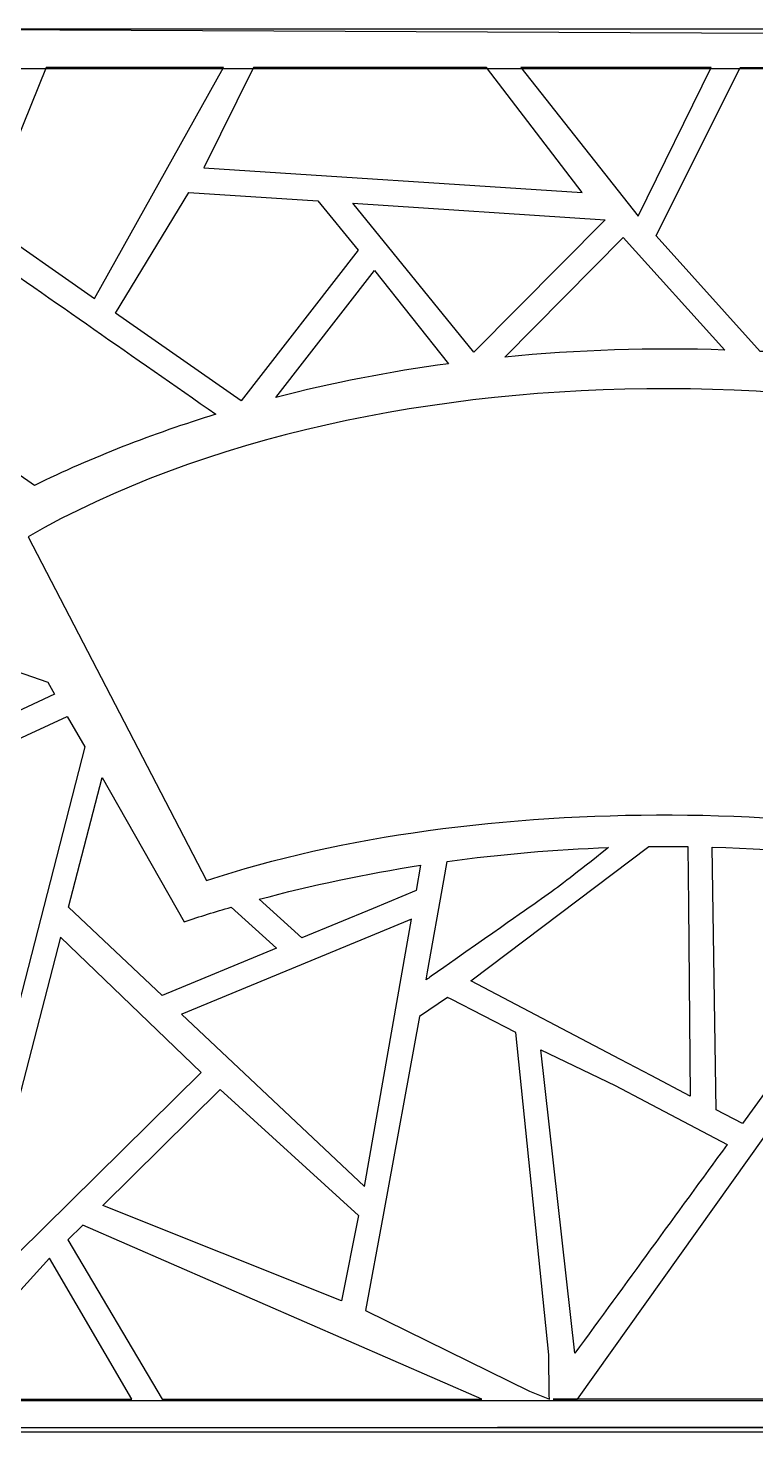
# Model space of a CAD drawing. Header units: centimetres. Extents: x -27 to -9, y -0.6 to 9.
# Drawn here: x -15.77 to -13.397, y 4.422 to 9.001 of the extents above; entities that cross this region are included whole.
import ezdxf

# ---------------------------------------------------------------- set-up
doc = ezdxf.new("R2010")
doc.units = ezdxf.units.CM
doc.header["$MEASUREMENT"] = 0
doc.layers.add('layer 1', color=7, linetype='Continuous')

msp = doc.modelspace()

# ---------------------------------------------------------------- linework, layer by layer
at = {"layer": 'layer 1', "color": 39}
for points, knots in [([(-18.37453, 8.99738), (-18.37453, 8.99738), (-8.9959, 8.99738), (-8.9959, 8.99738), (-8.9959, 8.99738), (-8.9959, 8.99738), (-8.9959, 4.42195), (-8.9959, 4.42195), (-8.9959, 4.42195), (-8.9959, 4.42195), (-18.37453, 4.42195), (-18.37453, 4.42195), (-18.37453, 4.42195), (-18.37453, 4.42195), (-18.37453, 8.99738), (-18.37453, 8.99738)], [0, 0, 0, 0, 0.2, 0.2, 0.2, 0.2, 0.4, 0.4, 0.4, 0.4, 0.6, 0.6, 0.6, 0.6, 1, 1, 1, 1]), ([(-14.23947, 4.43682), (-14.23947, 4.43682), (-13.23503, 4.43682), (-13.23503, 4.43682), (-13.23503, 4.43682), (-13.23503, 4.43682), (-14.23947, 4.43682), (-14.23947, 4.43682), (-14.23947, 4.43682), (-14.23947, 4.43682), (-17.0617, 4.43682), (-17.0617, 4.43682), (-17.0617, 4.43682), (-17.0617, 4.43682), (-17.0617, 9.00077), (-17.0617, 9.00077), (-17.0617, 9.00077), (-17.0617, 9.00077), (-10.32105, 8.96917), (-10.32105, 8.96917), (-10.32105, 8.96917), (-10.32105, 8.96917), (-10.32105, 8.96377), (-10.32105, 8.96377), (-10.32105, 8.96377), (-10.32105, 8.96377), (-10.32105, 4.43682), (-10.32105, 4.43682), (-10.32105, 4.43682), (-10.32105, 4.43682), (-13.23464, 4.43682), (-13.23464, 4.43682), (-13.23464, 4.43682), (-13.23464, 4.43682), (-14.23947, 4.43682), (-14.23947, 4.43682)], [0, 0, 0, 0, 0.1, 0.1, 0.1, 0.1, 0.2, 0.2, 0.2, 0.2, 0.3, 0.3, 0.3, 0.3, 0.4, 0.4, 0.4, 0.4, 0.5, 0.5, 0.5, 0.5, 0.6, 0.6, 0.6, 0.6, 0.7, 0.7, 0.7, 0.7, 0.8, 0.8, 0.8, 0.8, 1, 1, 1, 1]), ([(-18.25833, 8.86746), (-18.25833, 8.86746), (-9.11209, 8.86746), (-9.11209, 8.86746), (-9.11209, 8.86746), (-9.11209, 8.86746), (-9.11209, 4.52442), (-9.11209, 4.52442), (-9.11209, 4.52442), (-9.11209, 4.52442), (-18.25833, 4.52442), (-18.25833, 4.52442), (-18.25833, 4.52442), (-18.25833, 4.52442), (-18.25833, 8.86746), (-18.25833, 8.86746)], [0, 0, 0, 0, 0.2, 0.2, 0.2, 0.2, 0.4, 0.4, 0.4, 0.4, 0.6, 0.6, 0.6, 0.6, 1, 1, 1, 1]), ([(-15.71115, 8.87218), (-15.71115, 8.87218), (-15.13299, 8.87218), (-15.13299, 8.87218), (-15.13299, 8.87218), (-15.13299, 8.87218), (-15.55342, 8.11897), (-15.55342, 8.11897), (-15.55342, 8.11897), (-15.55342, 8.11897), (-15.91486, 8.37134), (-15.91486, 8.37134), (-15.91486, 8.37134), (-15.91486, 8.37134), (-15.71115, 8.87218), (-15.71115, 8.87218)], [0, 0, 0, 0, 0.2, 0.2, 0.2, 0.2, 0.4, 0.4, 0.4, 0.4, 0.6, 0.6, 0.6, 0.6, 1, 1, 1, 1]), ([(-15.03585, 8.87218), (-15.03585, 8.87218), (-14.27587, 8.87218), (-14.27587, 8.87218), (-14.27587, 8.87218), (-14.27587, 8.87218), (-13.96345, 8.46454), (-13.96345, 8.46454), (-13.96345, 8.46454), (-13.96345, 8.46454), (-15.19716, 8.54504), (-15.19716, 8.54504), (-15.19716, 8.54504), (-15.19716, 8.54504), (-15.03585, 8.87218), (-15.03585, 8.87218)], [0, 0, 0, 0, 0.2, 0.2, 0.2, 0.2, 0.4, 0.4, 0.4, 0.4, 0.6, 0.6, 0.6, 0.6, 1, 1, 1, 1]), ([(-14.16419, 8.87218), (-14.16419, 8.87218), (-13.54368, 8.87218), (-13.54368, 8.87218), (-13.54368, 8.87218), (-13.54368, 8.87218), (-13.78147, 8.38748), (-13.78147, 8.38748), (-13.78147, 8.38748), (-13.78147, 8.38748), (-14.16419, 8.87218), (-14.16419, 8.87218)], [0, 0, 0, 0, 0.25, 0.25, 0.25, 0.25, 0.5, 0.5, 0.5, 0.5, 1, 1, 1, 1]), ([(-13.38311, 7.94593), (-13.36029, 7.94469), (-13.34705, 7.94326), (-13.32427, 7.94173), (-13.32427, 7.94173), (-13.32427, 7.94173), (-12.91319, 8.87218), (-12.91319, 8.87218), (-12.91319, 8.87218), (-12.91319, 8.87218), (-13.44854, 8.87218), (-13.44854, 8.87218), (-13.44854, 8.87218), (-13.44854, 8.87218), (-13.72279, 8.32265), (-13.72279, 8.32265), (-13.72279, 8.32265), (-13.72279, 8.32265), (-13.38311, 7.94593), (-13.38311, 7.94593)], [0, 0, 0, 0, 0.1666667, 0.1666667, 0.1666667, 0.1666667, 0.3333333, 0.3333333, 0.3333333, 0.3333333, 0.5, 0.5, 0.5, 0.5, 0.6666667, 0.6666667, 0.6666667, 0.6666667, 1, 1, 1, 1]), ([(-15.07585, 7.78549), (-15.07585, 7.78549), (-14.69465, 8.27632), (-14.69465, 8.27632), (-14.69465, 8.27632), (-14.69465, 8.27632), (-14.82513, 8.43678), (-14.82513, 8.43678), (-14.82513, 8.43678), (-14.82513, 8.43678), (-15.24629, 8.46427), (-15.24629, 8.46427), (-15.24629, 8.46427), (-15.24629, 8.46427), (-15.48524, 8.07135), (-15.48524, 8.07135), (-15.48524, 8.07135), (-15.48524, 8.07135), (-15.07585, 7.78549), (-15.07585, 7.78549)], [0, 0, 0, 0, 0.1666667, 0.1666667, 0.1666667, 0.1666667, 0.3333333, 0.3333333, 0.3333333, 0.3333333, 0.5, 0.5, 0.5, 0.5, 0.6666667, 0.6666667, 0.6666667, 0.6666667, 1, 1, 1, 1]), ([(-13.88864, 8.3756), (-13.88864, 8.3756), (-14.71196, 8.4294), (-14.71196, 8.4294), (-14.71196, 8.4294), (-14.71196, 8.4294), (-14.31706, 7.94379), (-14.31706, 7.94379), (-14.31706, 7.94379), (-14.31706, 7.94379), (-13.88864, 8.3756), (-13.88864, 8.3756)], [0, 0, 0, 0, 0.25, 0.25, 0.25, 0.25, 0.5, 0.5, 0.5, 0.5, 1, 1, 1, 1]), ([(-15.74914, 7.50919), (-15.56279, 7.60062), (-15.36448, 7.67785), (-15.15801, 7.74108), (-15.15801, 7.74108), (-15.43078, 7.93154), (-15.68075, 8.10609), (-15.95053, 8.29447), (-15.95053, 8.29447), (-15.95053, 8.29447), (-16.17638, 7.80782), (-16.17638, 7.80782), (-16.17638, 7.80782), (-16.17638, 7.80782), (-15.94797, 7.64738), (-15.94797, 7.64738), (-15.94797, 7.64738), (-15.94797, 7.64738), (-15.94797, 7.64738), (-15.94797, 7.64738), (-15.94797, 7.64738), (-15.94797, 7.64738), (-15.94797, 7.64738), (-15.94797, 7.64738), (-15.94797, 7.64738), (-15.94797, 7.64738), (-15.94797, 7.64738), (-15.94797, 7.64738), (-15.94797, 7.64738), (-15.94797, 7.64738), (-15.74914, 7.50919), (-15.74914, 7.50919)], [0, 0, 0, 0, 0.1111111, 0.1111111, 0.1111111, 0.1111111, 0.2222222, 0.2222222, 0.2222222, 0.2222222, 0.3333333, 0.3333333, 0.3333333, 0.3333333, 0.4444444, 0.4444444, 0.4444444, 0.4444444, 0.5555556, 0.5555556, 0.5555556, 0.5555556, 0.6666667, 0.6666667, 0.6666667, 0.6666667, 0.7777778, 0.7777778, 0.7777778, 0.7777778, 1, 1, 1, 1]), ([(-14.21595, 7.92762), (-13.97852, 7.95133), (-13.73781, 7.95894), (-13.49826, 7.95062), (-13.49826, 7.95062), (-13.49826, 7.95062), (-13.83029, 8.31743), (-13.83029, 8.31743), (-13.83029, 8.31743), (-13.83029, 8.31743), (-14.21595, 7.92762), (-14.21595, 7.92762)], [0, 0, 0, 0, 0.25, 0.25, 0.25, 0.25, 0.5, 0.5, 0.5, 0.5, 1, 1, 1, 1]), ([(-14.96227, 7.79622), (-14.77926, 7.84337), (-14.59097, 7.87995), (-14.39972, 7.90596), (-14.39972, 7.90596), (-14.39972, 7.90596), (-14.64081, 8.21012), (-14.64081, 8.21012), (-14.64081, 8.21012), (-14.64081, 8.21012), (-14.96227, 7.79622), (-14.96227, 7.79622)], [0, 0, 0, 0, 0.25, 0.25, 0.25, 0.25, 0.5, 0.5, 0.5, 0.5, 1, 1, 1, 1]), ([(-11.59455, 7.33241), (-11.59455, 7.33241), (-12.16333, 6.21382), (-12.16333, 6.21382), (-12.16333, 6.21382), (-13.0306, 6.49996), (-14.30734, 6.51371), (-15.18914, 6.22015), (-15.18914, 6.22015), (-15.18914, 6.22015), (-15.77024, 7.34182), (-15.77024, 7.34182), (-15.77024, 7.34182), (-14.63962, 7.99134), (-12.72382, 7.98264), (-11.59455, 7.33241)], [0, 0, 0, 0, 0.2, 0.2, 0.2, 0.2, 0.4, 0.4, 0.4, 0.4, 0.6, 0.6, 0.6, 0.6, 1, 1, 1, 1]), ([(-15.68412, 6.82877), (-15.68412, 6.82877), (-15.70582, 6.86686), (-15.70582, 6.86686), (-15.70582, 6.86686), (-15.70582, 6.86686), (-16.30148, 7.07345), (-16.30148, 7.07345), (-16.30148, 7.07345), (-16.30148, 7.07345), (-16.62796, 6.7722), (-16.62796, 6.7722), (-16.62796, 6.7722), (-16.62796, 6.7722), (-16.41021, 6.48819), (-16.41021, 6.48819), (-16.41021, 6.48819), (-16.41021, 6.48819), (-15.68412, 6.82877), (-15.68412, 6.82877)], [0, 0, 0, 0, 0.1666667, 0.1666667, 0.1666667, 0.1666667, 0.3333333, 0.3333333, 0.3333333, 0.3333333, 0.5, 0.5, 0.5, 0.5, 0.6666667, 0.6666667, 0.6666667, 0.6666667, 1, 1, 1, 1]), ([(-15.58566, 6.65593), (-15.58566, 6.65593), (-15.64245, 6.75562), (-15.64245, 6.75562), (-15.64245, 6.75562), (-15.64245, 6.75562), (-16.15559, 6.51802), (-16.15559, 6.51802), (-16.15559, 6.51802), (-16.15559, 6.51802), (-16.15251, 5.66967), (-16.15251, 5.66967), (-16.15251, 5.66967), (-16.15251, 5.66967), (-15.8729, 5.5385), (-15.8729, 5.5385), (-15.8729, 5.5385), (-15.8729, 5.5385), (-15.58566, 6.65593), (-15.58566, 6.65593)], [0, 0, 0, 0, 0.1666667, 0.1666667, 0.1666667, 0.1666667, 0.3333333, 0.3333333, 0.3333333, 0.3333333, 0.5, 0.5, 0.5, 0.5, 0.6666667, 0.6666667, 0.6666667, 0.6666667, 1, 1, 1, 1]), ([(-15.10813, 6.13351), (-15.15953, 6.11855), (-15.21052, 6.10277), (-15.26104, 6.0861), (-15.26104, 6.0861), (-15.26104, 6.0861), (-15.52926, 6.55693), (-15.52926, 6.55693), (-15.52926, 6.55693), (-15.52926, 6.55693), (-15.63874, 6.13396), (-15.63874, 6.13396), (-15.63874, 6.13396), (-15.63874, 6.13396), (-15.33277, 5.84501), (-15.33277, 5.84501), (-15.33277, 5.84501), (-15.33277, 5.84501), (-14.96007, 5.99928), (-14.96007, 5.99928), (-14.96007, 5.99928), (-14.96007, 5.99928), (-15.10813, 6.13351), (-15.10813, 6.13351)], [0, 0, 0, 0, 0.1428571, 0.1428571, 0.1428571, 0.1428571, 0.2857143, 0.2857143, 0.2857143, 0.2857143, 0.4285714, 0.4285714, 0.4285714, 0.4285714, 0.5714286, 0.5714286, 0.5714286, 0.5714286, 0.7142857, 0.7142857, 0.7142857, 0.7142857, 1, 1, 1, 1]), ([(-13.8776, 6.32802), (-14.05411, 6.32166), (-14.23005, 6.30652), (-14.40389, 6.28264), (-14.40389, 6.28264), (-14.40389, 6.28264), (-14.41489, 6.22075), (-14.41489, 6.22075), (-14.41489, 6.22075), (-14.41489, 6.22075), (-14.46795, 5.92247), (-14.46795, 5.92247), (-14.46795, 5.92247), (-14.46795, 5.92247), (-14.47275, 5.89624), (-14.47275, 5.89624), (-14.47275, 5.89624), (-14.46699, 5.9003), (-14.46132, 5.9043), (-14.45574, 5.90823), (-14.45574, 5.90823), (-14.00516, 6.22579), (-14.11066, 6.14431), (-13.8776, 6.32802)], [0, 0, 0, 0, 0.1428571, 0.1428571, 0.1428571, 0.1428571, 0.2857143, 0.2857143, 0.2857143, 0.2857143, 0.4285714, 0.4285714, 0.4285714, 0.4285714, 0.5714286, 0.5714286, 0.5714286, 0.5714286, 0.7142857, 0.7142857, 0.7142857, 0.7142857, 1, 1, 1, 1]), ([(-13.61938, 6.33107), (-13.66172, 6.33159), (-13.70406, 6.33162), (-13.74639, 6.33113), (-13.74639, 6.33113), (-13.74639, 6.33113), (-14.32687, 5.89362), (-14.32687, 5.89362), (-14.32687, 5.89362), (-14.32687, 5.89362), (-13.83887, 5.63686), (-13.83887, 5.63686), (-13.83887, 5.63686), (-13.83887, 5.63686), (-13.73888, 5.58425), (-13.73888, 5.58425), (-13.73888, 5.58425), (-13.73888, 5.58425), (-13.6115, 5.51722), (-13.6115, 5.51722), (-13.6115, 5.51722), (-13.6115, 5.51722), (-13.61753, 6.14018), (-13.61753, 6.14018), (-13.61753, 6.14018), (-13.61753, 6.14018), (-13.61753, 6.14019), (-13.61753, 6.14019), (-13.61753, 6.14019), (-13.61753, 6.14019), (-13.61938, 6.33107), (-13.61938, 6.33107)], [0, 0, 0, 0, 0.1111111, 0.1111111, 0.1111111, 0.1111111, 0.2222222, 0.2222222, 0.2222222, 0.2222222, 0.3333333, 0.3333333, 0.3333333, 0.3333333, 0.4444444, 0.4444444, 0.4444444, 0.4444444, 0.5555556, 0.5555556, 0.5555556, 0.5555556, 0.6666667, 0.6666667, 0.6666667, 0.6666667, 0.7777778, 0.7777778, 0.7777778, 0.7777778, 1, 1, 1, 1]), ([(-12.8358, 6.26299), (-13.06715, 6.30088), (-13.30296, 6.32306), (-13.53953, 6.32951), (-13.53953, 6.32951), (-13.53953, 6.32951), (-13.52736, 5.47295), (-13.52736, 5.47295), (-13.52736, 5.47295), (-13.52736, 5.47295), (-13.44138, 5.42772), (-13.44138, 5.42772), (-13.44138, 5.42772), (-13.44138, 5.42772), (-12.8358, 6.26299), (-12.8358, 6.26299)], [0, 0, 0, 0, 0.2, 0.2, 0.2, 0.2, 0.4, 0.4, 0.4, 0.4, 0.6, 0.6, 0.6, 0.6, 1, 1, 1, 1]), ([(-14.49077, 6.26999), (-14.66926, 6.24235), (-14.84522, 6.20535), (-15.01699, 6.15907), (-15.01699, 6.15907), (-15.01699, 6.15907), (-14.87813, 6.03319), (-14.87813, 6.03319), (-14.87813, 6.03319), (-14.87813, 6.03319), (-14.64555, 6.12945), (-14.64555, 6.12945), (-14.64555, 6.12945), (-14.64555, 6.12945), (-14.50467, 6.18777), (-14.50467, 6.18777), (-14.50467, 6.18777), (-14.50467, 6.18777), (-14.49077, 6.26999), (-14.49077, 6.26999)], [0, 0, 0, 0, 0.1666667, 0.1666667, 0.1666667, 0.1666667, 0.3333333, 0.3333333, 0.3333333, 0.3333333, 0.5, 0.5, 0.5, 0.5, 0.6666667, 0.6666667, 0.6666667, 0.6666667, 1, 1, 1, 1]), ([(-14.52051, 6.09409), (-14.52051, 6.09409), (-14.52054, 6.09392), (-14.52054, 6.09392), (-14.52054, 6.09392), (-14.52054, 6.09392), (-14.5361, 6.00189), (-14.5361, 6.00189), (-14.5361, 6.00189), (-14.5361, 6.00189), (-14.67387, 5.22278), (-14.67387, 5.22278), (-14.67387, 5.22278), (-14.67387, 5.22278), (-15.26964, 5.78403), (-15.26964, 5.78403), (-15.26964, 5.78403), (-15.26964, 5.78403), (-15.26863, 5.78444), (-15.26863, 5.78444), (-15.26863, 5.78444), (-15.26863, 5.78444), (-14.59039, 6.06517), (-14.59039, 6.06517), (-14.59039, 6.06517), (-14.59039, 6.06517), (-14.52051, 6.09409), (-14.52051, 6.09409)], [0, 0, 0, 0, 0.125, 0.125, 0.125, 0.125, 0.25, 0.25, 0.25, 0.25, 0.375, 0.375, 0.375, 0.375, 0.5, 0.5, 0.5, 0.5, 0.625, 0.625, 0.625, 0.625, 0.75, 0.75, 0.75, 0.75, 1, 1, 1, 1]), ([(-15.6641, 6.03599), (-15.6641, 6.03599), (-15.20584, 5.59441), (-15.20584, 5.59441), (-15.20584, 5.59441), (-15.20584, 5.59441), (-15.97494, 4.83512), (-15.97494, 4.83512), (-15.97494, 4.83512), (-15.97494, 4.83512), (-15.6641, 6.03599), (-15.6641, 6.03599)], [0, 0, 0, 0, 0.25, 0.25, 0.25, 0.25, 0.5, 0.5, 0.5, 0.5, 1, 1, 1, 1]), ([(-14.4945, 5.77727), (-14.4945, 5.77727), (-14.40273, 5.8391), (-14.40273, 5.8391), (-14.40273, 5.8391), (-14.40273, 5.8391), (-14.39122, 5.83304), (-14.39122, 5.83304), (-14.39122, 5.83304), (-14.39122, 5.83304), (-14.39122, 5.83304), (-14.39122, 5.83304), (-14.39122, 5.83304), (-14.39122, 5.83304), (-14.17967, 5.72504), (-14.17967, 5.72504), (-14.17967, 5.72504), (-14.17967, 5.72504), (-14.07304, 4.67387), (-14.07304, 4.67387), (-14.07304, 4.67387), (-14.07304, 4.67387), (-14.07101, 4.54192), (-14.07101, 4.54192), (-14.07101, 4.54192), (-14.07101, 4.54192), (-14.07069, 4.52898), (-14.07069, 4.52898), (-14.07069, 4.52898), (-14.07069, 4.52898), (-14.1353, 4.55497), (-14.1353, 4.55497), (-14.1353, 4.55497), (-14.1353, 4.55497), (-14.66985, 4.81832), (-14.66985, 4.81832), (-14.66985, 4.81832), (-14.66985, 4.81832), (-14.61298, 5.12934), (-14.61298, 5.12934), (-14.61298, 5.12934), (-14.61298, 5.12934), (-14.4945, 5.77727), (-14.4945, 5.77727)], [0, 0, 0, 0, 0.0833333, 0.0833333, 0.0833333, 0.0833333, 0.1666667, 0.1666667, 0.1666667, 0.1666667, 0.25, 0.25, 0.25, 0.25, 0.3333333, 0.3333333, 0.3333333, 0.3333333, 0.4166667, 0.4166667, 0.4166667, 0.4166667, 0.5, 0.5, 0.5, 0.5, 0.5833333, 0.5833333, 0.5833333, 0.5833333, 0.6666667, 0.6666667, 0.6666667, 0.6666667, 0.75, 0.75, 0.75, 0.75, 0.8333333, 0.8333333, 0.8333333, 0.8333333, 1, 1, 1, 1]), ([(-13.98774, 4.67835), (-13.8222, 4.90539), (-13.65668, 5.13243), (-13.49115, 5.35947), (-13.49115, 5.35947), (-13.49115, 5.35947), (-13.75737, 5.49954), (-13.75737, 5.49954), (-13.75737, 5.49954), (-13.75737, 5.49954), (-13.85647, 5.55168), (-13.85647, 5.55168), (-13.85647, 5.55168), (-13.85647, 5.55168), (-14.09878, 5.66864), (-14.09878, 5.66864), (-14.09878, 5.66864), (-14.09878, 5.66864), (-13.98774, 4.67835), (-13.98774, 4.67835)], [0, 0, 0, 0, 0.1666667, 0.1666667, 0.1666667, 0.1666667, 0.3333333, 0.3333333, 0.3333333, 0.3333333, 0.5, 0.5, 0.5, 0.5, 0.6666667, 0.6666667, 0.6666667, 0.6666667, 1, 1, 1, 1]), ([(-13.97927, 4.52884), (-13.97927, 4.52884), (-14.05786, 4.52884), (-14.05786, 4.52884), (-14.05786, 4.52884), (-14.05786, 4.52884), (-13.95871, 4.52884), (-13.95871, 4.52884), (-13.95871, 4.52884), (-13.95871, 4.52884), (-13.34694, 4.52884), (-13.34694, 4.52884), (-13.34694, 4.52884), (-13.34694, 4.52884), (-13.32942, 4.54728), (-13.32942, 4.54728), (-13.32942, 4.54728), (-13.32942, 4.54728), (-13.1904, 4.74186), (-13.1904, 4.74186), (-13.1904, 4.74186), (-13.1904, 4.74186), (-13.25473, 5.54573), (-13.25473, 5.54573), (-13.25473, 5.54573), (-13.25473, 5.54573), (-13.97927, 4.52884), (-13.97927, 4.52884)], [0, 0, 0, 0, 0.125, 0.125, 0.125, 0.125, 0.25, 0.25, 0.25, 0.25, 0.375, 0.375, 0.375, 0.375, 0.5, 0.5, 0.5, 0.5, 0.625, 0.625, 0.625, 0.625, 0.75, 0.75, 0.75, 0.75, 1, 1, 1, 1]), ([(-15.52706, 5.16028), (-15.52706, 5.16028), (-14.74802, 4.84951), (-14.74802, 4.84951), (-14.74802, 4.84951), (-14.74802, 4.84951), (-14.69282, 5.12735), (-14.69282, 5.12735), (-14.69282, 5.12735), (-14.69282, 5.12735), (-15.14418, 5.53827), (-15.14418, 5.53827), (-15.14418, 5.53827), (-15.14418, 5.53827), (-15.52706, 5.16028), (-15.52706, 5.16028)], [0, 0, 0, 0, 0.2, 0.2, 0.2, 0.2, 0.4, 0.4, 0.4, 0.4, 0.6, 0.6, 0.6, 0.6, 1, 1, 1, 1]), ([(-14.29097, 4.52884), (-14.29097, 4.52884), (-15.33318, 4.52884), (-15.33318, 4.52884), (-15.33318, 4.52884), (-15.33318, 4.52884), (-15.6404, 5.04838), (-15.6404, 5.04838), (-15.6404, 5.04838), (-15.6404, 5.04838), (-15.59203, 5.09613), (-15.59203, 5.09613), (-15.59203, 5.09613), (-15.59203, 5.09613), (-14.29097, 4.52884), (-14.29097, 4.52884)], [0, 0, 0, 0, 0.2, 0.2, 0.2, 0.2, 0.4, 0.4, 0.4, 0.4, 0.6, 0.6, 0.6, 0.6, 1, 1, 1, 1]), ([(-15.43229, 4.52884), (-15.43229, 4.52884), (-16.11776, 4.52884), (-16.11776, 4.52884), (-16.11776, 4.52884), (-16.11776, 4.52884), (-15.7007, 4.98885), (-15.7007, 4.98885), (-15.7007, 4.98885), (-15.7007, 4.98885), (-15.43229, 4.52884), (-15.43229, 4.52884)], [0, 0, 0, 0, 0.25, 0.25, 0.25, 0.25, 0.5, 0.5, 0.5, 0.5, 1, 1, 1, 1])]:
    msp.add_open_spline(points, degree=3, knots=knots, dxfattribs=at)

doc.saveas('drawing.dxf')
